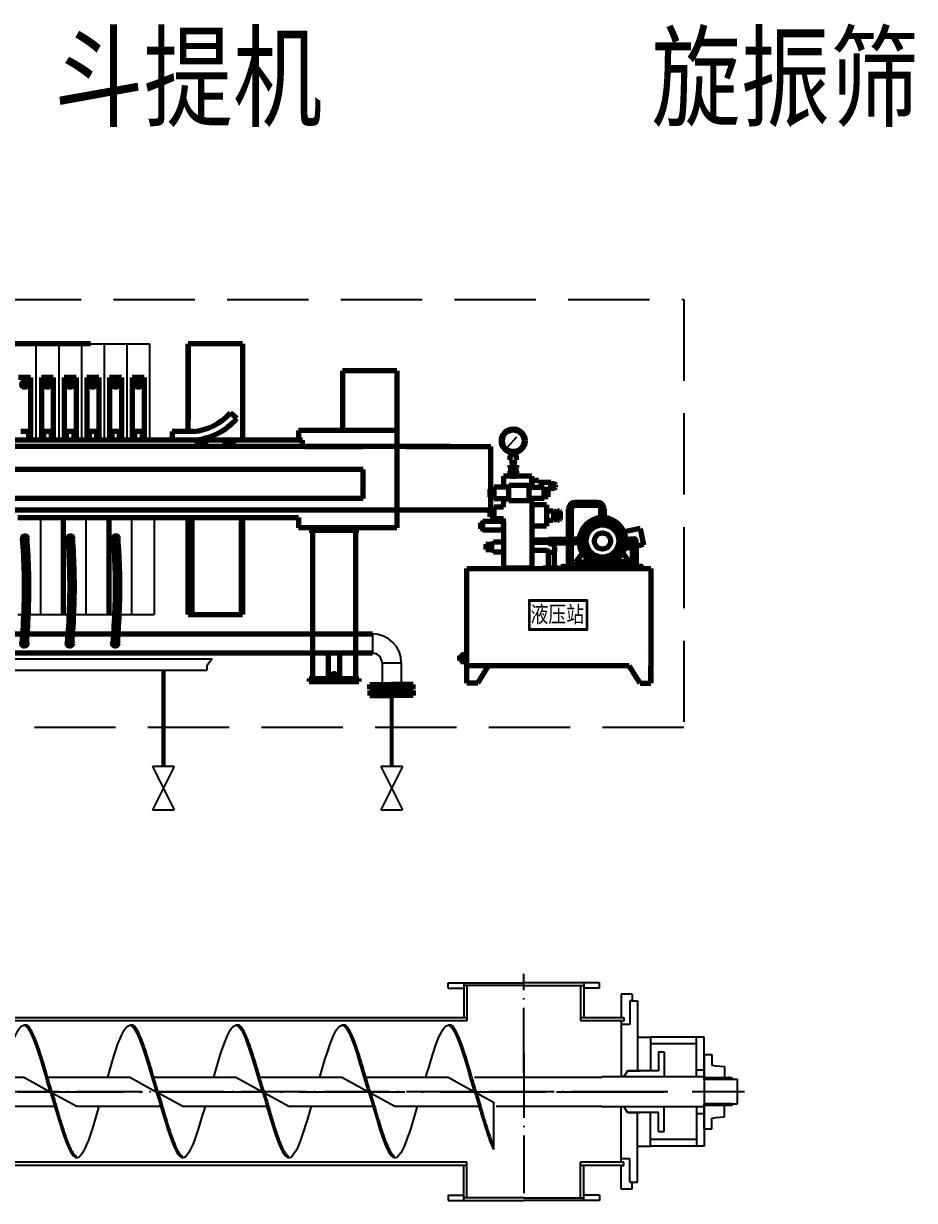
# Model space of a CAD drawing. Header units: millimetres. Extents: x 9671 to 25689, y -17516 to -2951.
# Drawn here: x 23945.3 to 24027.7, y -4390.2 to -4281.5 of the extents above; entities that cross this region are included whole.
import ezdxf

# ---------------------------------------------------------------- set-up
doc = ezdxf.new("R2010")
doc.units = ezdxf.units.MM
for name, pattern in [('AM_ISO08W050', [13, 9.75, -1.5, 0.25, -1.5]), ('AM_ISO08W050x2', [7.625, 6, -0.75, 0.125, -0.75]), ('DASH', [0.35, 0.25, -0.1])]:
    doc.linetypes.add(name, pattern=pattern)
for name, color, linetype, lineweight in [('AM_0', 7, 'Continuous', 50), ('AM_7', 4, 'AM_ISO08W050', 25), ('CAXA0', 7, 'Continuous', 70), ('CAXA3', 7, 'Continuous', 25), ('CAXA4', 3, 'Continuous', 25), ('循环水', 3, 'Continuous', 40), ('放空气管', 7, 'o_LINE', 30)]:
    doc.layers.add(name, color=color, linetype=linetype, lineweight=lineweight)
doc.layers.add('arrow', color=7, linetype='Continuous')
doc.layers.add('sb', color=2, linetype='Continuous')
doc.styles.add('QSDI', font='SimSun.ttf', dxfattribs={"width": 0.8})
doc.linetypes.add('o_LINE', pattern='A,0.5,-0.2,["o",Standard,S=0.1,R=0,X=-0.1,Y=-0.05],-0.2', length=0.9)

# ---------------------------------------------------------------- blocks, each defined once
blk = doc.blocks.new('CAXBLOCK81', base_point=(-107.5, 2.2))
at = {"layer": 'CAXA0', "color": 0, "linetype": 'Continuous', "lineweight": 25}
blk.add_line((-107.6, 2.1), (-107.3, 2.4), dxfattribs=at)
blk = doc.blocks.new('CAXBLOCK83', base_point=(-107.7, 2.2))
at = {"layer": 'CAXA0', "color": 0, "linetype": 'Continuous', "lineweight": 25}
blk.add_line((-107.6, 2.1), (-107.6, 2.1), dxfattribs=at)
blk = doc.blocks.new('CAXBLOCK87', base_point=(-101.1, 15.9))
at = {"layer": 'CAXA0', "color": 0, "linetype": 'Continuous', "lineweight": 25}
blk.add_line((-101.1, 15.7), (-100.9, 16), dxfattribs=at)
blk = doc.blocks.new('CAXBLOCK108', base_point=(-32.1, 15.9))
at = {"layer": 'CAXA0', "color": 0, "linetype": 'Continuous', "lineweight": 25}
blk.add_line((-32.2, 15.7), (-32, 16), dxfattribs=at)
blk = doc.blocks.new('CAXBLOCK126', base_point=(-5983.6, -3976.5))
at = {"layer": 'CAXA0', "linetype": 'Continuous', "lineweight": 25}
blk.add_hatch(color=256, dxfattribs=at).paths.add_polyline_path([(470, 1638), (473.9, 1641.2), (473, 1642)], flags=0)
blk.add_line((473.4, 1641.6), (518.8, 1690.3), dxfattribs=at)
blk = doc.blocks.new('fanmen')
at = {"layer": 'arrow'}
for p, q in [((1, 0), (-1, 0)), ((1, -4), (-1, 0)), ((-1, -4), (1, 0)), ((-1, -4), (1, -4))]:
    blk.add_line(p, q, dxfattribs=at)
blk = doc.blocks.new('压滤机')
for points in [[(23914.47, -4585.43), (23909.02, -4585.43), (23909.02, -4588.16), (23914.47, -4588.16)], [(23914.39, -4585.51), (23909.09, -4585.51), (23909.09, -4588.05), (23914.39, -4588.05)]]:
    blk.add_lwpolyline(points, close=True)
at = {"layer": 'CAXA0', "color": 2}
for p, q in [((23868.54, -4561.74), (23823.12, -4561.74)), ((23882.57, -4561.74), (23877.57, -4561.74)), ((23877.57, -4569.84), (23877.57, -4561.74)), ((23877.57, -4561.74), (23877.57, -4568.79)), ((23882.57, -4561.74), (23882.57, -4570.64)), ((23863, -4564.84), (23861.9, -4564.84)), ((23863, -4564.84), (23863, -4570.64)), ((23864, -4564.84), (23864, -4570.64)), ((23865.1, -4564.84), (23864, -4564.84)), ((23865.1, -4564.84), (23865.1, -4570.64)), ((23866.1, -4564.84), (23866.1, -4570.64)), ((23867.2, -4564.84), (23866.1, -4564.84)), ((23867.2, -4564.84), (23867.2, -4570.64)), ((23868.2, -4564.84), (23868.2, -4570.64)), ((23869.3, -4564.84), (23868.2, -4564.84)), ((23869.3, -4564.84), (23869.3, -4570.64)), ((23870.3, -4564.84), (23870.3, -4570.64)), ((23871.4, -4564.84), (23870.3, -4564.84)), ((23871.4, -4564.84), (23871.4, -4570.64)), ((23872.4, -4564.84), (23872.4, -4570.64)), ((23873.5, -4564.84), (23872.4, -4564.84)), ((23873.5, -4564.84), (23873.5, -4570.64)), ((23896.83, -4564.24), (23891.83, -4564.24)), ((23891.83, -4564.24), (23891.83, -4569.74)), ((23896.83, -4564.24), (23896.83, -4578.74)), ((23877.57, -4568.79), (23877.57, -4565.64)), ((23877.57, -4567.82), (23877.57, -4568.77)), ((23882.07, -4568.64), (23881.47, -4568.11)), ((23862.8, -4569.84), (23862.1, -4569.84)), ((23862.8, -4569.84), (23862.8, -4570.64)), ((23864.2, -4569.84), (23864.2, -4570.64)), ((23864.9, -4569.84), (23864.2, -4569.84)), ((23864.9, -4569.84), (23864.9, -4570.64)), ((23866.3, -4569.84), (23866.3, -4570.64)), ((23867, -4569.84), (23866.3, -4569.84)), ((23867, -4569.84), (23867, -4570.64)), ((23868.4, -4569.84), (23868.4, -4570.64)), ((23869.1, -4569.84), (23868.4, -4569.84)), ((23869.1, -4569.84), (23869.1, -4570.64)), ((23870.5, -4569.84), (23870.5, -4570.64)), ((23871.2, -4569.84), (23870.5, -4569.84)), ((23871.2, -4569.84), (23871.2, -4570.64)), ((23872.6, -4569.84), (23872.6, -4570.64)), ((23873.3, -4569.84), (23872.6, -4569.84)), ((23873.3, -4569.84), (23873.3, -4570.64)), ((23878.07, -4569.84), (23876.07, -4569.84)), ((23876.07, -4569.84), (23876.07, -4570.64)), ((23887.74, -4569.74), (23887.74, -4570.64)), ((23896.73, -4569.74), (23887.74, -4569.74)), ((23888.13, -4570.64), (23851.54, -4570.64)), ((23901.73, -4571.24), (23851.54, -4571.24)), ((23866.94, -4570.64), (23866.04, -4570.64)), ((23868.24, -4570.64), (23867.34, -4570.64)), ((23876.05, -4570.64), (23875.15, -4570.64)), ((23882.07, -4570.64), (23876.07, -4570.64)), ((23882.97, -4571.24), (23882.57, -4571.24)), ((23886.74, -4571.24), (23886.08, -4571.24)), ((23886.74, -4571.24), (23886.74, -4571.24)), ((23888.13, -4571.24), (23888.13, -4570.64)), ((23888.34, -4571.24), (23893.74, -4571.24)), ((23897.74, -4571.24), (23903.43, -4571.24)), ((23901.73, -4571.24), (23905.51, -4571.24)), ((23905.51, -4577.01), (23905.51, -4571.24)), ((23907.37, -4572.06), (23907.29, -4572.1)), ((23907.29, -4572.1), (23907.29, -4572.45)), ((23907.37, -4572.5), (23907.29, -4572.45)), ((23907.33, -4571.82), (23907.33, -4571.98)), ((23907.87, -4571.82), (23907.33, -4571.82)), ((23907.87, -4571.98), (23907.33, -4571.98)), ((23907.4, -4572.06), (23907.37, -4572.06)), ((23907.37, -4572.5), (23907.49, -4572.5)), ((23907.4, -4572.06), (23907.4, -4571.98)), ((23907.49, -4572.5), (23907.49, -4572.95)), ((23907.51, -4571.79), (23907.51, -4571.82)), ((23907.69, -4571.79), (23907.69, -4571.82)), ((23907.71, -4572.95), (23907.71, -4572.5)), ((23907.71, -4572.5), (23907.84, -4572.5)), ((23907.8, -4572.06), (23907.8, -4571.98)), ((23907.84, -4572.06), (23907.8, -4572.06)), ((23907.84, -4572.06), (23907.91, -4572.1)), ((23907.84, -4572.5), (23907.91, -4572.45)), ((23907.87, -4571.82), (23907.87, -4571.98)), ((23907.91, -4572.45), (23907.91, -4572.1)), ((23893.73, -4573.35), (23851.54, -4573.35)), ((23893.73, -4576.04), (23893.73, -4573.35)), ((23907.3, -4573.15), (23907.3, -4572.95)), ((23907.3, -4572.95), (23907.9, -4572.95)), ((23907.36, -4573.15), (23907.3, -4573.15)), ((23907.3, -4573.75), (23907.3, -4573.47)), ((23907.36, -4573.47), (23907.3, -4573.47)), ((23907.9, -4573.75), (23907.3, -4573.75)), ((23907.36, -4573.47), (23907.36, -4573.15)), ((23907.82, -4573.79), (23907.38, -4573.79)), ((23907.38, -4573.79), (23907.38, -4573.91)), ((23907.4, -4573.75), (23907.4, -4573.79)), ((23907.49, -4572.95), (23907.71, -4572.95)), ((23907.8, -4573.75), (23907.8, -4573.79)), ((23907.82, -4573.79), (23907.82, -4573.91)), ((23907.9, -4573.15), (23907.84, -4573.15)), ((23907.84, -4573.15), (23907.84, -4573.47)), ((23907.9, -4573.47), (23907.84, -4573.47)), ((23907.9, -4572.95), (23907.9, -4573.15)), ((23907.9, -4573.47), (23907.9, -4573.75)), ((23906.7, -4573.95), (23906.7, -4574.99)), ((23909.3, -4573.95), (23906.7, -4573.95)), ((23907.2, -4574.81), (23909.08, -4574.81)), ((23907.2, -4576.21), (23907.2, -4574.81)), ((23907.38, -4573.91), (23907.82, -4573.91)), ((23907.4, -4573.91), (23907.4, -4573.95)), ((23907.4, -4573.95), (23907.8, -4573.95)), ((23907.8, -4573.91), (23907.8, -4573.95)), ((23909.08, -4576.21), (23909.08, -4574.81)), ((23909.3, -4574.99), (23909.3, -4573.95)), ((23909.92, -4574.37), (23909.3, -4574.37)), ((23909.3, -4574.37), (23909.3, -4574.87)), ((23909.92, -4574.55), (23909.92, -4574.37)), ((23911.06, -4574.55), (23909.92, -4574.55)), ((23911.06, -4575.19), (23911.06, -4574.55)), ((23911.4, -4574.67), (23911.06, -4574.67)), ((23911.5, -4574.97), (23911.5, -4574.77)), ((23905.46, -4575.86), (23905.46, -4575.16)), ((23905.82, -4575.16), (23905.46, -4575.16)), ((23905.46, -4575.86), (23905.82, -4575.86)), ((23905.82, -4576.03), (23905.82, -4574.99)), ((23907.02, -4574.99), (23905.82, -4574.99)), ((23907.02, -4574.95), (23907.2, -4574.95)), ((23907.02, -4574.99), (23907.02, -4574.95)), ((23909.26, -4574.95), (23909.08, -4574.95)), ((23909.26, -4574.99), (23909.26, -4574.95)), ((23909.26, -4574.99), (23910.46, -4574.99)), ((23910.46, -4576.03), (23910.46, -4574.99)), ((23910.46, -4575.16), (23910.82, -4575.16)), ((23910.82, -4575.86), (23910.46, -4575.86)), ((23910.82, -4575.86), (23910.82, -4575.16)), ((23910.82, -4575.19), (23911.06, -4575.19)), ((23911.06, -4575.07), (23911.4, -4575.07)), ((23893.73, -4576.04), (23851.54, -4576.04)), ((23905.82, -4577.01), (23905.46, -4577.01)), ((23905.46, -4577.71), (23905.46, -4577.01)), ((23905.82, -4576.03), (23907.02, -4576.03)), ((23905.82, -4577.88), (23905.82, -4576.84)), ((23906.7, -4576.84), (23905.82, -4576.84)), ((23906.7, -4576.03), (23906.7, -4576.45)), ((23906.7, -4576.84), (23906.7, -4576.45)), ((23907.02, -4576.07), (23907.02, -4576.03)), ((23907.02, -4576.07), (23907.2, -4576.07)), ((23907.2, -4576.21), (23909.08, -4576.21)), ((23909.26, -4576.07), (23909.08, -4576.07)), ((23910.46, -4576.03), (23909.26, -4576.03)), ((23909.26, -4576.07), (23909.26, -4576.03)), ((23909.3, -4576.45), (23909.3, -4576.03)), ((23909.3, -4576.45), (23909.3, -4577.88)), ((23910.66, -4576.62), (23909.3, -4576.62)), ((23910.66, -4576.62), (23910.66, -4577.71)), ((23912.7, -4582.43), (23912.7, -4576.99)), ((23912.98, -4582.43), (23912.98, -4576.99)), ((23915.38, -4576.39), (23913.3, -4576.39)), ((23915.38, -4576.67), (23913.3, -4576.67)), ((23915.7, -4577.53), (23915.7, -4576.99)), ((23915.98, -4576.99), (23915.98, -4577.53)), ((23851.54, -4577.06), (23905.46, -4577.06)), ((23861.82, -4577.78), (23874.89, -4577.78)), ((23866.02, -4577.78), (23866.02, -4586.74)), ((23870.22, -4577.78), (23870.22, -4586.74)), ((23874.92, -4577.78), (23887.74, -4577.78)), ((23877.57, -4586.74), (23877.57, -4577.78)), ((23877.89, -4577.78), (23877.89, -4586.74)), ((23882.45, -4577.78), (23882.45, -4586.74)), ((23882.57, -4577.78), (23882.57, -4586.74)), ((23887.74, -4577.78), (23887.74, -4578.74)), ((23887.74, -4577.78), (23887.74, -4577.78)), ((23904.8, -4578.94), (23904.8, -4578.14)), ((23906.7, -4578.14), (23904.8, -4578.14)), ((23905.46, -4577.24), (23905.46, -4577.24)), ((23905.46, -4577.71), (23905.82, -4577.71)), ((23905.82, -4577.88), (23906.7, -4577.88)), ((23906.7, -4579.05), (23906.7, -4577.88)), ((23906.7, -4578.14), (23906.7, -4578.94)), ((23909.3, -4577.88), (23909.3, -4579.05)), ((23910.66, -4577.1), (23910.84, -4577.1)), ((23910.66, -4577.71), (23910.66, -4578.58)), ((23910.84, -4577.1), (23910.9, -4577.16)), ((23910.84, -4578.1), (23910.9, -4578.04)), ((23910.9, -4577.16), (23911.26, -4577.16)), ((23910.9, -4578.04), (23911.26, -4578.04)), ((23911.26, -4577.16), (23911.32, -4577.22)), ((23911.32, -4577.98), (23911.26, -4578.04)), ((23911.32, -4577.22), (23911.62, -4577.22)), ((23911.32, -4577.22), (23911.32, -4577.98)), ((23911.32, -4577.98), (23911.62, -4577.98)), ((23911.68, -4577.16), (23911.62, -4577.22)), ((23911.62, -4577.22), (23911.62, -4577.98)), ((23911.62, -4577.22), (23911.62, -4577.98)), ((23911.62, -4577.98), (23911.68, -4578.04)), ((23911.68, -4577.16), (23911.88, -4577.16)), ((23911.88, -4578.04), (23911.68, -4578.04)), ((23911.88, -4577.16), (23911.94, -4577.22)), ((23911.94, -4577.98), (23911.88, -4578.04)), ((23911.94, -4577.22), (23911.94, -4577.98)), ((23911.94, -4577.22), (23911.94, -4577.98)), ((23915.56, -4577.81), (23915.68, -4577.65)), ((23915.57, -4577.94), (23916.11, -4577.94)), ((23915.57, -4577.94), (23915.57, -4578.28)), ((23915.7, -4577.53), (23915.7, -4577.94)), ((23915.7, -4577.53), (23915.98, -4577.53)), ((23915.98, -4577.53), (23915.98, -4577.94)), ((23916.12, -4577.81), (23916, -4577.64)), ((23916.11, -4578.28), (23916.11, -4577.94)), ((23896.83, -4578.74), (23887.74, -4578.74)), ((23888.74, -4578.74), (23888.74, -4578.94)), ((23888.74, -4578.94), (23893.34, -4578.94)), ((23889.04, -4578.94), (23889.04, -4592.64)), ((23893.04, -4592.64), (23893.04, -4578.94)), ((23893.34, -4578.74), (23893.34, -4578.94)), ((23904.6, -4578.26), (23904.8, -4578.26)), ((23904.6, -4578.82), (23904.6, -4578.26)), ((23904.6, -4578.82), (23904.8, -4578.82)), ((23906.7, -4578.94), (23904.8, -4578.94)), ((23906.7, -4579.05), (23906.7, -4581.25)), ((23910.66, -4578.58), (23909.3, -4578.58)), ((23909.3, -4579.05), (23909.3, -4580.15)), ((23915.57, -4578.28), (23916.11, -4578.28)), ((23915.6, -4578.33), (23916.08, -4578.33)), ((23915.6, -4578.47), (23915.6, -4578.33)), ((23915.62, -4578.33), (23915.62, -4578.28)), ((23916.06, -4578.33), (23916.06, -4578.28)), ((23916.08, -4578.47), (23916.08, -4578.33)), ((23919.31, -4578.79), (23917.84, -4579.12)), ((23919.31, -4578.79), (23919.64, -4580.3)), ((23905.06, -4580.24), (23905.58, -4580.24)), ((23905.06, -4580.24), (23905.06, -4580.74)), ((23905.58, -4580.19), (23905.78, -4580.19)), ((23905.58, -4580.19), (23905.58, -4580.79)), ((23905.78, -4580.03), (23905.78, -4580.19)), ((23905.78, -4580.03), (23906.7, -4580.03)), ((23909.3, -4579.85), (23910.84, -4579.85)), ((23909.3, -4580.05), (23910.84, -4580.05)), ((23909.3, -4580.15), (23909.3, -4581.25)), ((23909.3, -4580.15), (23909.3, -4580.91)), ((23910.84, -4579.77), (23912.7, -4579.77)), ((23910.84, -4579.77), (23910.84, -4580.18)), ((23910.84, -4580.13), (23912.7, -4580.13)), ((23910.84, -4580.18), (23911.1, -4580.18)), ((23912.98, -4579.77), (23913.3, -4579.77)), ((23912.98, -4580.13), (23913.3, -4580.13)), ((23913.72, -4579.77), (23913.3, -4579.77)), ((23913.72, -4580.13), (23913.3, -4580.13)), ((23914.06, -4579.63), (23913.72, -4579.63)), ((23913.72, -4579.63), (23913.72, -4580.27)), ((23913.72, -4580.27), (23914.06, -4580.27)), ((23914.06, -4579.63), (23914.14, -4579.63)), ((23914.06, -4580.27), (23914.14, -4580.27)), ((23914.14, -4579.63), (23914.14, -4580.27)), ((23914.2, -4579.69), (23914.14, -4579.69)), ((23914.2, -4580.21), (23914.14, -4580.21)), ((23914.37, -4579.65), (23914.2, -4579.65)), ((23914.2, -4579.65), (23914.2, -4580.25)), ((23914.37, -4580.25), (23914.2, -4580.25)), ((23917.31, -4579.65), (23917.48, -4579.65)), ((23917.31, -4580.25), (23917.48, -4580.25)), ((23917.48, -4579.65), (23917.48, -4580.25)), ((23917.48, -4579.69), (23917.54, -4579.69)), ((23917.48, -4580.21), (23917.54, -4580.21)), ((23917.62, -4579.63), (23917.54, -4579.63)), ((23917.54, -4579.63), (23917.54, -4580.27)), ((23917.62, -4580.27), (23917.54, -4580.27)), ((23917.62, -4579.63), (23917.96, -4579.63)), ((23917.96, -4580.27), (23917.62, -4580.27)), ((23917.96, -4579.63), (23917.96, -4580.27)), ((23917.96, -4579.77), (23918.38, -4579.77)), ((23917.96, -4580.13), (23918.38, -4580.13)), ((23918.38, -4579.75), (23918.76, -4579.75)), ((23918.38, -4579.75), (23918.38, -4580.15)), ((23918.38, -4579.77), (23918.38, -4580.13)), ((23918.5, -4580.15), (23918.38, -4580.15)), ((23918.56, -4580.33), (23918.56, -4580.21)), ((23919.64, -4580.29), (23918.94, -4580.45)), ((23918.96, -4580.33), (23918.96, -4579.95)), ((23905.06, -4580.74), (23905.58, -4580.74)), ((23905.58, -4580.79), (23905.78, -4580.79)), ((23905.78, -4580.79), (23905.78, -4580.95)), ((23905.78, -4580.95), (23906.7, -4580.95)), ((23906.7, -4581.25), (23906.7, -4582.49)), ((23909.3, -4580.8), (23910.73, -4580.8)), ((23909.3, -4581.25), (23909.3, -4582.49)), ((23910.79, -4580.86), (23910.79, -4580.99)), ((23910.79, -4580.99), (23911.41, -4580.99)), ((23910.82, -4580.99), (23910.82, -4582.43)), ((23911.38, -4580.99), (23911.38, -4582.43)), ((23911.41, -4580.49), (23911.41, -4580.99)), ((23913.39, -4581.89), (23913.99, -4581.06)), ((23918.29, -4581.89), (23917.69, -4581.06)), ((23918.58, -4580.53), (23917.87, -4580.69)), ((23918.96, -4580.33), (23918.56, -4580.33)), ((23918.58, -4580.33), (23918.58, -4582.43)), ((23918.94, -4580.33), (23918.94, -4582.43)), ((23918.94, -4580.33), (23918.94, -4582.43)), ((23906.7, -4582.43), (23909.3, -4582.43)), ((23910.35, -4582.43), (23911.85, -4582.43)), ((23910.35, -4582.49), (23910.35, -4582.43)), ((23910.35, -4582.43), (23910.41, -4582.43)), ((23911.71, -4582.43), (23911.72, -4582.43)), ((23911.85, -4582.43), (23911.85, -4582.49)), ((23912.09, -4582.43), (23912.15, -4582.43)), ((23912.09, -4582.49), (23912.09, -4582.43)), ((23912.14, -4582.29), (23912.14, -4582.4)), ((23912.14, -4582.4), (23912.34, -4582.4)), ((23912.15, -4582.28), (23912.33, -4582.28)), ((23912.25, -4582.43), (23912.26, -4582.43)), ((23912.34, -4582.29), (23912.34, -4582.4)), ((23912.34, -4582.43), (23913.59, -4582.43)), ((23912.74, -4582.29), (23912.74, -4582.4)), ((23912.74, -4582.4), (23912.94, -4582.4)), ((23912.75, -4582.28), (23912.93, -4582.28)), ((23912.85, -4582.43), (23912.86, -4582.43)), ((23912.94, -4582.29), (23912.94, -4582.4)), ((23913.34, -4582.29), (23913.34, -4582.4)), ((23913.34, -4582.4), (23913.54, -4582.4)), ((23913.35, -4582.28), (23913.53, -4582.28)), ((23913.39, -4581.89), (23914.43, -4581.89)), ((23913.39, -4582.19), (23913.39, -4581.89)), ((23913.39, -4582.19), (23914.43, -4582.19)), ((23913.39, -4582.19), (23913.39, -4582.28)), ((23913.45, -4582.43), (23913.46, -4582.43)), ((23913.54, -4582.29), (23913.54, -4582.4)), ((23913.59, -4582.43), (23913.59, -4582.49)), ((23914.43, -4581.89), (23914.58, -4581.7)), ((23914.43, -4582.19), (23914.43, -4581.89)), ((23914.43, -4582.19), (23914.43, -4582.29)), ((23914.43, -4582.29), (23917.25, -4582.29)), ((23917.25, -4581.89), (23917.1, -4581.7)), ((23918.29, -4581.89), (23917.25, -4581.89)), ((23917.25, -4582.19), (23917.25, -4581.89)), ((23917.25, -4582.19), (23918.29, -4582.19)), ((23917.25, -4582.19), (23917.25, -4582.29)), ((23918.01, -4582.49), (23918.01, -4582.43)), ((23918.01, -4582.43), (23918.07, -4582.43)), ((23918.06, -4582.29), (23918.06, -4582.4)), ((23918.06, -4582.4), (23918.26, -4582.4)), ((23918.07, -4582.28), (23918.25, -4582.28)), ((23918.17, -4582.43), (23918.18, -4582.43)), ((23918.26, -4582.29), (23918.26, -4582.4)), ((23918.26, -4582.39), (23918.29, -4582.39)), ((23918.26, -4582.43), (23919.51, -4582.43)), ((23918.29, -4582.19), (23918.29, -4581.89)), ((23918.29, -4582.43), (23918.29, -4582.19)), ((23918.66, -4582.29), (23918.66, -4582.4)), ((23918.66, -4582.4), (23918.86, -4582.4)), ((23918.67, -4582.28), (23918.85, -4582.28)), ((23918.77, -4582.43), (23918.78, -4582.43)), ((23918.86, -4582.29), (23918.86, -4582.4)), ((23919.26, -4582.29), (23919.26, -4582.4)), ((23919.26, -4582.4), (23919.46, -4582.4)), ((23919.27, -4582.28), (23919.45, -4582.28)), ((23919.37, -4582.43), (23919.38, -4582.43)), ((23919.46, -4582.29), (23919.46, -4582.4)), ((23919.51, -4582.43), (23919.51, -4582.49)), ((23903.32, -4593.09), (23903.32, -4582.49)), ((23903.32, -4582.49), (23919.51, -4582.49)), ((23911.85, -4582.49), (23912.09, -4582.49)), ((23914.43, -4582.49), (23917.25, -4582.49)), ((23919.51, -4582.49), (23920.32, -4582.49)), ((23920.32, -4582.49), (23920.32, -4593.09)), ((23877.57, -4586.74), (23882.57, -4586.74)), ((23877.57, -4586.74), (23882.57, -4586.74)), ((23826.02, -4588.53), (23864.43, -4588.53)), ((23864.43, -4588.53), (23876.19, -4588.53)), ((23876.19, -4588.53), (23891.44, -4588.53)), ((23891.44, -4588.53), (23894.58, -4588.53)), ((23864.43, -4590.31), (23820.43, -4590.31)), ((23894.58, -4590.31), (23864.43, -4590.31)), ((23890.54, -4592.61), (23890.54, -4590.31)), ((23891.54, -4590.31), (23891.54, -4592.61)), ((23902.65, -4590.55), (23902.79, -4590.55)), ((23902.65, -4590.99), (23902.65, -4590.55)), ((23902.65, -4590.77), (23902.79, -4590.77)), ((23902.65, -4590.99), (23902.79, -4590.99)), ((23902.79, -4590.47), (23902.79, -4591.07)), ((23902.79, -4590.47), (23902.92, -4590.47)), ((23902.79, -4591.07), (23902.92, -4591.07)), ((23902.87, -4591.07), (23902.87, -4590.47)), ((23902.92, -4591.09), (23902.92, -4590.45)), ((23903.32, -4590.45), (23902.92, -4590.45)), ((23902.92, -4591.09), (23903.32, -4591.09)), ((23918.32, -4591.49), (23903.32, -4591.49)), ((23904.32, -4593.09), (23905.32, -4591.49)), ((23919.32, -4593.09), (23918.32, -4591.49)), ((23920.32, -4593.09), (23920.32, -4591.49)), ((23888.74, -4592.64), (23893.34, -4592.64)), ((23888.74, -4592.64), (23888.74, -4592.94)), ((23888.74, -4592.94), (23893.34, -4592.94)), ((23893.34, -4592.64), (23893.34, -4592.94)), ((23894.36, -4593.65), (23894.36, -4593.19)), ((23894.36, -4593.19), (23896.36, -4593.19)), ((23898.36, -4593.19), (23896.36, -4593.19)), ((23898.36, -4593.65), (23898.36, -4593.19)), ((23904.32, -4593.09), (23903.32, -4593.09)), ((23919.32, -4593.09), (23920.32, -4593.09)), ((23894.36, -4593.65), (23896.36, -4593.65)), ((23894.36, -4593.77), (23894.36, -4594.23)), ((23894.36, -4593.77), (23896.36, -4593.77)), ((23894.36, -4594.23), (23896.36, -4594.23)), ((23895.01, -4593.65), (23895.01, -4593.71)), ((23895.01, -4593.71), (23896.36, -4593.71)), ((23895.01, -4593.71), (23896.36, -4593.71)), ((23895.01, -4593.77), (23895.01, -4593.71)), ((23897.25, -4593.71), (23895.47, -4593.71)), ((23897.25, -4593.71), (23895.47, -4593.71)), ((23898.36, -4593.65), (23896.36, -4593.65)), ((23897.71, -4593.71), (23896.36, -4593.71)), ((23897.71, -4593.71), (23896.36, -4593.71)), ((23898.36, -4593.77), (23896.36, -4593.77)), ((23898.36, -4594.23), (23896.36, -4594.23)), ((23897.71, -4593.65), (23897.71, -4593.71)), ((23897.71, -4593.77), (23897.71, -4593.71)), ((23898.36, -4593.77), (23898.36, -4594.23))]:
    blk.add_line(p, q, dxfattribs=at)
at = {"layer": 'CAXA0', "color": 2, "linetype": 'ByBlock', "lineweight": -2}
for p, q in [((23888.74, -4592.64), (23893.34, -4592.64)), ((23888.74, -4592.94), (23893.34, -4592.94)), ((23893.34, -4592.64), (23893.34, -4592.94))]:
    blk.add_line(p, q, dxfattribs=at)
at = {"layer": 'CAXA0', "color": 2}
for centre, radius in [((23862.45, -4565.49), 0.27), ((23862.45, -4565.49), 0.18), ((23864.55, -4565.49), 0.27), ((23864.55, -4565.49), 0.18), ((23866.65, -4565.49), 0.27), ((23866.65, -4565.49), 0.18), ((23868.75, -4565.49), 0.27), ((23868.75, -4565.49), 0.18), ((23870.85, -4565.49), 0.27), ((23870.85, -4565.49), 0.18), ((23872.95, -4565.49), 0.27), ((23872.95, -4565.49), 0.18), ((23907.6, -4570.7), 1.1), ((23907.6, -4570.7), 1), ((23915.84, -4579.95), 1.5), ((23915.84, -4579.95), 0.75), ((23862.48, -4579.66), 0.2), ((23866.68, -4579.66), 0.2), ((23870.88, -4579.66), 0.2), ((23862.42, -4589.42), 0.17), ((23866.62, -4589.42), 0.17), ((23870.82, -4589.42), 0.17), ((23891.04, -4592.31), 0.135)]:
    blk.add_circle(centre, radius, dxfattribs=at)
for centre, radius, start, end in [((23877.58, -4564.66), 5.2, 274.721, 318.45), ((23877.58, -4564.66), 6, 274.721, 318.45), ((23878.77, -4569.84), 1, 233.1301, 306.8699), ((23881.37, -4569.84), 1, 233.1301, 306.8699), ((23911.4, -4574.77), 0.1, 0, 90), ((23911.4, -4574.97), 0.1, 270, 0), ((23913.3, -4576.99), 0.6, 90, 180), ((23913.3, -4576.99), 0.32, 90, 180), ((23915.38, -4576.99), 0.6, 0, 90), ((23915.38, -4576.99), 0.32, 0, 90), ((23915.84, -4579.95), 2.16, 93.7162, 175.2198), ((23915.84, -4579.95), 1.9, 98.1697, 170.304), ((23915.84, -4579.95), 2.16, 4.7802, 86.2838), ((23915.84, -4579.95), 1.9, 9.696, 81.8303), ((23911.1, -4580.49), 0.31, 0, 90), ((23915.84, -4579.95), 2.16, 184.7802, 355.2198), ((23915.84, -4579.95), 1.9, 189.696, 350.304), ((23918.5, -4580.21), 0.06, 0, 90), ((23918.76, -4579.95), 0.2, 0, 90), ((23910.73, -4580.86), 0.06, 0, 90), ((23912.15, -4582.29), 0.012, 90, 180), ((23912.33, -4582.29), 0.012, 0, 90), ((23912.75, -4582.29), 0.012, 90, 180), ((23912.93, -4582.29), 0.012, 0, 90), ((23913.35, -4582.29), 0.012, 90, 180), ((23913.53, -4582.29), 0.012, 0, 90), ((23918.07, -4582.29), 0.012, 90, 180), ((23918.25, -4582.29), 0.012, 0, 90), ((23918.67, -4582.29), 0.012, 90, 180), ((23918.85, -4582.29), 0.012, 0, 90), ((23919.27, -4582.29), 0.012, 90, 180), ((23919.45, -4582.29), 0.012, 0, 90)]:
    blk.add_arc(centre, radius, start, end, dxfattribs=at)
at = {"layer": 'CAXA0'}
for centre in [(23862.42, -4589.42), (23866.62, -4589.42), (23870.82, -4589.42)]:
    blk.add_ellipse(centre, major_axis=(-0.17, 0.17), ratio=1, start_param=3.926991, end_param=10.210176, dxfattribs=at)
at = {"layer": 'CAXA0', "color": 2}
for points, knots in [([(23862.22, -4589.42), (23862.31, -4588.35), (23862.51, -4585.11), (23862.44, -4581.85), (23862.27, -4579.68)], [0, 0, 0, 0, 160.671436, 487.631395, 487.631395, 487.631395, 487.631395]), ([(23862.62, -4589.42), (23862.71, -4588.35), (23862.91, -4585.11), (23862.84, -4581.85), (23862.67, -4579.68)], [0, 0, 0, 0, 160.702904, 487.634238, 487.634238, 487.634238, 487.634238]), ([(23866.42, -4589.42), (23866.51, -4588.35), (23866.71, -4585.11), (23866.64, -4581.85), (23866.47, -4579.68)], [0, 0, 0, 0, 160.671436, 487.631395, 487.631395, 487.631395, 487.631395]), ([(23866.82, -4589.42), (23866.91, -4588.35), (23867.11, -4585.11), (23867.04, -4581.85), (23866.87, -4579.68)], [0, 0, 0, 0, 160.702904, 487.634238, 487.634238, 487.634238, 487.634238]), ([(23870.62, -4589.42), (23870.71, -4588.35), (23870.91, -4585.11), (23870.84, -4581.85), (23870.67, -4579.68)], [0, 0, 0, 0, 160.671436, 487.631395, 487.631395, 487.631395, 487.631395]), ([(23871.02, -4589.42), (23871.11, -4588.35), (23871.31, -4585.11), (23871.24, -4581.85), (23871.07, -4579.68)], [0, 0, 0, 0, 160.702904, 487.634238, 487.634238, 487.634238, 487.634238])]:
    blk.add_open_spline(points, degree=3, knots=knots, dxfattribs=at)
at = {"layer": 'CAXA0', "color": 2, "linetype": 'Continuous', "lineweight": 70}
blk.add_point((23907.81, -4572.06), dxfattribs=at)
at = {"layer": 'CAXA3', "color": 2, "linetype": 'Continuous', "lineweight": 25}
for p, q in [((23861.82, -4586.74), (23863.92, -4586.74)), ((23866.02, -4586.74), (23868.12, -4586.74)), ((23870.22, -4586.74), (23872.32, -4586.74))]:
    blk.add_line(p, q, dxfattribs=at)
at = {"layer": 'CAXA4', "color": 2}
for p, q in [((23863.5, -4561.74), (23863.5, -4570.64)), ((23863.5, -4561.74), (23863.5, -4570.64)), ((23865.6, -4561.74), (23865.6, -4570.64)), ((23865.6, -4561.74), (23865.6, -4570.64)), ((23867.7, -4561.74), (23867.7, -4570.64)), ((23867.7, -4561.74), (23867.7, -4570.64)), ((23869.8, -4561.74), (23869.8, -4570.64)), ((23869.8, -4561.74), (23869.8, -4570.64)), ((23871.9, -4561.74), (23871.9, -4570.64)), ((23871.9, -4561.74), (23871.9, -4570.64)), ((23871.9, -4561.74), (23871.9, -4570.64)), ((23874, -4561.74), (23874, -4570.64)), ((23863.92, -4577.78), (23863.92, -4586.74)), ((23866.02, -4577.78), (23866.02, -4586.74)), ((23866.02, -4577.78), (23866.02, -4586.74)), ((23868.12, -4577.78), (23868.12, -4586.74)), ((23870.22, -4577.78), (23870.22, -4586.74)), ((23870.22, -4577.78), (23870.22, -4586.74)), ((23872.32, -4577.78), (23872.32, -4586.74)), ((23874.42, -4577.78), (23874.42, -4586.74))]:
    blk.add_line(p, q, dxfattribs=at)
at = {"layer": 'sb'}
for p, q in [((23861.4, -4561.74), (23863.5, -4561.74)), ((23863.5, -4561.74), (23865.6, -4561.74)), ((23865.6, -4561.74), (23867.7, -4561.74)), ((23867.7, -4561.74), (23869.8, -4561.74)), ((23869.8, -4561.74), (23871.9, -4561.74)), ((23871.9, -4561.74), (23874, -4561.74)), ((23861.4, -4570.64), (23863.5, -4570.64)), ((23863.5, -4570.64), (23865.6, -4570.64)), ((23865.6, -4570.64), (23867.7, -4570.64)), ((23867.7, -4570.64), (23869.8, -4570.64)), ((23869.8, -4570.64), (23871.9, -4570.64)), ((23871.9, -4570.64), (23874, -4570.64)), ((23861.82, -4577.78), (23866.02, -4577.78)), ((23866.02, -4577.78), (23870.22, -4577.78)), ((23870.22, -4577.78), (23874.42, -4577.78)), ((23863.92, -4586.74), (23866.02, -4586.74)), ((23868.12, -4586.74), (23870.22, -4586.74)), ((23872.32, -4586.74), (23874.42, -4586.74)), ((23894.58, -4588.53), (23894.58, -4590.31)), ((23828.41, -4590.83), (23879.77, -4590.83)), ((23879.77, -4590.83), (23879.28, -4591.48)), ((23828.9, -4591.87), (23879.28, -4591.87)), ((23879.28, -4591.48), (23879.28, -4591.87)), ((23895.47, -4591.2), (23897.25, -4591.2)), ((23895.47, -4591.2), (23895.47, -4593.19)), ((23897.25, -4591.2), (23897.25, -4593.19))]:
    blk.add_line(p, q, dxfattribs=at)
at = {"layer": 'sb', "color": 2}
blk.add_line((23910.84, -4578.1), (23910.66, -4578.1), dxfattribs=at)
at = {"layer": 'sb', "linetype": 'DASH', "ltscale": 30}
blk.add_lwpolyline([(23818.17, -4557.66), (23923.35, -4557.66), (23923.35, -4597.17), (23818.17, -4597.17)], close=True, dxfattribs=at)
at = {"layer": 'sb'}
for radius in [2.67, 0.89]:
    blk.add_arc((23894.58, -4591.2), radius, 0, 90, dxfattribs=at)
at = {"layer": '循环水', "lineweight": -3, "ltscale": 0.2, "const_width": 0.4}
blk.add_lwpolyline([(23875.28, -4591.87), (23875.28, -4600.78)], dxfattribs=at)
at = {"layer": '放空气管', "color": 1, "linetype": 'ByBlock', "ltscale": 200, "const_width": 0.353}
blk.add_lwpolyline([(23896.36, -4600.78), (23896.36, -4594.23)], dxfattribs=at)
at = {"layer": 'arrow', "rotation": 180}
for p in [(23875.28, -4604.78), (23896.36, -4604.78)]:
    blk.add_blockref('fanmen', p, dxfattribs=at)
at = {"layer": 'CAXA0', "color": 2, "xscale": 0.01999999999679858, "yscale": 0.02000000000043656, "zscale": 0.02}
for name, p in [('CAXBLOCK126', (23777.89, -4683.68)), ('CAXBLOCK87', (23911.7, -4582.43)), ('CAXBLOCK81', (23913.44, -4582.43)), ('CAXBLOCK83', (23918.16, -4582.43)), ('CAXBLOCK108', (23919.96, -4589.89))]:
    blk.add_blockref(name, p, dxfattribs=at)
at = {"style": 'QSDI', "width": 0.8}
blk.add_text('液压站', height=1.514, dxfattribs=at).set_placement((23909.19, -4587.47))

msp = doc.modelspace()

# ---------------------------------------------------------------- linework, layer by layer
at = {"color": 2}
for p, q in [((23984.56, -4370.09), (23991.56, -4370.09)), ((23984.56, -4370.59), (23984.56, -4370.09)), ((23986.01, -4370.09), (23986.01, -4373.31)), ((23991.56, -4370.34), (23986.01, -4370.34)), ((23986.31, -4370.34), (23986.31, -4373.61)), ((23998.56, -4370.09), (23991.56, -4370.09)), ((23991.56, -4370.34), (23997.11, -4370.34)), ((23996.81, -4370.34), (23996.81, -4373.61)), ((23997.11, -4370.09), (23997.11, -4373.31)), ((23998.56, -4370.59), (23998.56, -4370.09)), ((23984.56, -4370.59), (23986.01, -4370.59)), ((23998.56, -4370.59), (23997.11, -4370.59)), ((24001.56, -4371.14), (24000.56, -4371.14)), ((24000.56, -4371.14), (24000.56, -4373.31)), ((24001.56, -4371.14), (24001.56, -4371.76)), ((24001.36, -4371.76), (24001.36, -4373.94)), ((24001.36, -4371.76), (24002.06, -4371.76)), ((24001.56, -4371.76), (24001.36, -4371.76)), ((24002.06, -4371.76), (24002.06, -4378.21)), ((23986.31, -4373.31), (23921.74, -4373.31)), ((23986.31, -4373.61), (23921.74, -4373.61)), ((24000.81, -4373.31), (23996.81, -4373.31)), ((24000.81, -4373.61), (23996.81, -4373.61)), ((24000.56, -4373.3), (24000.81, -4373.3)), ((24000.56, -4373.61), (24000.56, -4378.76)), ((24000.81, -4373.62), (24000.56, -4373.62)), ((24000.81, -4373.3), (24000.81, -4373.62)), ((23945.7, -4374.01), (23945.36, -4374.01)), ((23955.5, -4374.01), (23955.16, -4374.01)), ((23965.3, -4374.01), (23964.96, -4374.01)), ((23975.1, -4374.01), (23974.76, -4374.01)), ((23984.9, -4374.01), (23984.56, -4374.01)), ((24000.56, -4373.94), (24000.56, -4378.76)), ((24001.36, -4373.94), (24000.56, -4373.94)), ((24001.36, -4373.94), (24000.56, -4373.94)), ((24002.06, -4375.11), (24003.26, -4375.11)), ((24007.51, -4375.11), (24003.26, -4375.11)), ((24003.26, -4375.11), (24003.26, -4378.21)), ((24007.51, -4375.71), (24003.26, -4375.71)), ((24007.51, -4378.76), (24007.51, -4375.11)), ((24008.21, -4375.11), (24007.51, -4375.11)), ((24008.21, -4379.01), (24008.21, -4375.11)), ((24004.02, -4376.46), (24004.02, -4378.21)), ((24004.02, -4376.46), (24004.52, -4376.46)), ((24004.52, -4376.46), (24004.52, -4378.76)), ((24008.21, -4376.71), (24008.21, -4379.01)), ((24008.21, -4376.71), (24008.92, -4376.71)), ((24008.21, -4376.71), (24008.21, -4378.85)), ((24008.21, -4376.71), (24008.21, -4378.85)), ((24008.21, -4376.71), (24008.21, -4378.85)), ((24008.92, -4376.71), (24008.92, -4377.69)), ((24007.51, -4378.11), (24008.21, -4378.11)), ((24008.92, -4377.69), (24009.31, -4377.74)), ((24009.31, -4377.74), (24010.11, -4377.82)), ((24010.11, -4377.82), (24010.11, -4378.85)), ((23937.76, -4378.79), (23945.36, -4378.79)), ((23945.36, -4378.79), (23947.81, -4380.14)), ((23947.56, -4378.79), (23955.16, -4378.79)), ((23947.56, -4378.79), (23950.26, -4378.79)), ((23955.16, -4378.79), (23957.61, -4380.14)), ((23957.36, -4378.79), (23964.96, -4378.79)), ((23964.96, -4378.79), (23967.41, -4380.14)), ((23967.16, -4378.79), (23974.76, -4378.79)), ((23974.76, -4378.79), (23977.21, -4380.14)), ((23976.96, -4378.79), (23984.56, -4378.79)), ((23976.96, -4378.79), (23979.66, -4378.79)), ((23984.56, -4378.79), (23987.01, -4380.14)), ((23987.01, -4378.79), (23998.76, -4378.79)), ((24001.06, -4378.76), (23998.76, -4378.76)), ((24008.21, -4378.76), (23998.81, -4378.76)), ((24000.83, -4378.74), (24000.56, -4378.74)), ((24001.13, -4378.21), (24000.81, -4378.76)), ((24003.26, -4378.21), (24001.13, -4378.21)), ((24001.13, -4378.21), (24002.31, -4378.21)), ((24004.02, -4378.21), (24002.4, -4378.21)), ((24008.21, -4378.76), (24008.21, -4381.51)), ((24011.31, -4379.01), (24008.21, -4379.01)), ((24010.62, -4379.01), (24008.21, -4379.01)), ((24010.62, -4379.01), (24008.21, -4379.01)), ((24010.82, -4379.01), (24008.24, -4379.01)), ((24010.33, -4379.01), (24008.24, -4379.01)), ((24010.34, -4379.01), (24008.24, -4379.01)), ((24010.34, -4379.01), (24008.24, -4379.01)), ((24008.35, -4379.01), (24008.35, -4378.85)), ((24010.4, -4378.85), (24008.35, -4378.85)), ((24010.4, -4378.85), (24010.4, -4379.01)), ((24010.52, -4378.85), (24010.52, -4379.01)), ((24010.82, -4378.85), (24010.52, -4378.85)), ((24010.82, -4378.85), (24010.82, -4379.01)), ((24011.31, -4381.26), (24011.31, -4379.01)), ((23948, -4380.24), (23950.26, -4381.49)), ((23957.8, -4380.24), (23960.06, -4381.49)), ((23967.6, -4380.24), (23969.86, -4381.49)), ((23977.4, -4380.24), (23979.66, -4381.49)), ((23987.2, -4380.24), (23988.76, -4381.1)), ((23988.76, -4381.1), (23988.76, -4385.48)), ((24008.21, -4381.26), (24008.21, -4385.16)), ((24008.21, -4383.56), (24008.21, -4381.26)), ((24008.21, -4381.26), (24011.31, -4381.26)), ((24010.62, -4381.26), (24008.21, -4381.26)), ((24010.62, -4381.26), (24008.21, -4381.26)), ((24010.82, -4381.26), (24008.24, -4381.26)), ((24010.33, -4381.26), (24008.24, -4381.26)), ((24010.34, -4381.26), (24008.24, -4381.26)), ((24010.34, -4381.26), (24008.24, -4381.26)), ((24008.35, -4381.26), (24008.35, -4381.42)), ((24010.82, -4381.42), (24010.82, -4381.26)), ((23940.46, -4381.49), (23948.22, -4381.49)), ((23950.26, -4381.49), (23958.02, -4381.49)), ((23960.06, -4381.49), (23967.82, -4381.49)), ((23969.86, -4381.49), (23977.62, -4381.49)), ((23979.66, -4381.49), (23987.42, -4381.49)), ((23989.01, -4381.49), (23998.76, -4381.49)), ((23998.76, -4381.51), (24001.06, -4381.51)), ((23998.81, -4381.51), (24008.21, -4381.51)), ((24000.56, -4386.34), (24000.56, -4381.51)), ((24000.56, -4386.66), (24000.56, -4381.51)), ((24000.83, -4381.54), (24000.56, -4381.54)), ((24001.13, -4382.06), (24000.81, -4381.51)), ((24003.26, -4382.06), (24001.13, -4382.06)), ((24001.13, -4382.06), (24002.31, -4382.06)), ((24002.06, -4388.51), (24002.06, -4382.06)), ((24004.02, -4382.06), (24002.4, -4382.06)), ((24003.26, -4385.16), (24003.26, -4382.06)), ((24004.02, -4383.81), (24004.02, -4382.06)), ((24004.02, -4383.81), (24004.02, -4382.06)), ((24004.02, -4383.81), (24004.02, -4382.06)), ((24004.52, -4383.81), (24004.52, -4381.51)), ((24004.52, -4383.81), (24004.52, -4381.51)), ((24007.51, -4381.51), (24007.51, -4385.16)), ((24007.51, -4382.16), (24008.21, -4382.16)), ((24008.21, -4383.56), (24008.21, -4381.42)), ((24009.05, -4381.42), (24008.35, -4381.42)), ((24010.52, -4381.42), (24009.05, -4381.42)), ((24009.31, -4382.53), (24010.11, -4382.45)), ((24010.11, -4382.45), (24010.11, -4381.42)), ((24010.82, -4381.42), (24010.52, -4381.42)), ((24008.21, -4383.56), (24008.92, -4383.56)), ((24008.92, -4382.58), (24009.31, -4382.53)), ((24008.92, -4383.56), (24008.92, -4382.58)), ((24007.51, -4384.56), (24003.26, -4384.56)), ((24004.02, -4383.81), (24004.52, -4383.81)), ((24002.06, -4385.16), (24003.26, -4385.16)), ((24007.51, -4385.16), (24003.26, -4385.16)), ((24008.21, -4385.16), (24007.51, -4385.16)), ((23986.31, -4386.66), (23902.31, -4386.66)), ((23986.31, -4389.94), (23986.31, -4386.66)), ((24000.81, -4386.66), (23996.81, -4386.66)), ((23996.81, -4389.94), (23996.81, -4386.66)), ((24001.36, -4386.34), (24000.56, -4386.34)), ((24001.36, -4386.34), (24000.56, -4386.34)), ((24000.81, -4386.65), (24000.56, -4386.65)), ((24000.81, -4386.97), (24000.81, -4386.65)), ((24001.36, -4388.51), (24001.36, -4386.34)), ((23986.31, -4386.96), (23902.31, -4386.96)), ((23986.01, -4388.44), (23986.01, -4386.96)), ((23986.01, -4390.19), (23986.01, -4386.96)), ((24000.81, -4386.96), (23996.81, -4386.96)), ((23997.11, -4388.44), (23997.11, -4386.96)), ((23997.11, -4390.19), (23997.11, -4386.96)), ((24000.56, -4389.14), (24000.56, -4386.96)), ((24000.56, -4386.97), (24000.81, -4386.97)), ((24001.56, -4388.51), (24001.36, -4388.51)), ((24001.36, -4388.51), (24002.06, -4388.51)), ((24001.56, -4389.14), (24001.56, -4388.51)), ((23984.56, -4389.69), (23986.01, -4389.69)), ((23984.56, -4389.69), (23984.56, -4390.19)), ((23991.56, -4389.94), (23986.01, -4389.94)), ((23991.56, -4389.94), (23997.11, -4389.94)), ((23998.56, -4389.69), (23997.11, -4389.69)), ((23998.56, -4389.69), (23998.56, -4390.19)), ((24001.56, -4389.14), (24000.56, -4389.14)), ((23984.56, -4390.19), (23991.56, -4390.19)), ((23998.56, -4390.19), (23991.56, -4390.19))]:
    msp.add_line(p, q, dxfattribs=at)
msp.add_ellipse((24010.46, -4378.97), major_axis=(0.0987, 0.0987), ratio=1, start_param=0.3216, end_param=1.249196, dxfattribs=at)
for points in [[(23943.32, -4378.79), (23943.99, -4376.49), (23944.66, -4374.1), (23945.36, -4374.01)], [(23947.81, -4380.14), (23947, -4377.54), (23946.21, -4374.12), (23945.36, -4374.01)], [(23953.12, -4378.79), (23953.79, -4376.49), (23954.46, -4374.1), (23955.16, -4374.01)], [(23957.61, -4380.14), (23956.8, -4377.54), (23956.01, -4374.12), (23955.16, -4374.01)], [(23962.92, -4378.79), (23963.59, -4376.49), (23964.26, -4374.1), (23964.96, -4374.01)], [(23967.41, -4380.14), (23966.6, -4377.54), (23965.81, -4374.12), (23964.96, -4374.01)], [(23972.72, -4378.79), (23973.39, -4376.49), (23974.06, -4374.1), (23974.76, -4374.01)], [(23977.21, -4380.14), (23976.4, -4377.54), (23975.61, -4374.12), (23974.76, -4374.01)], [(23982.52, -4378.79), (23983.19, -4376.49), (23983.86, -4374.1), (23984.56, -4374.01)], [(23987.01, -4380.14), (23986.2, -4377.54), (23985.41, -4374.12), (23984.56, -4374.01)], [(23947.81, -4380.14), (23948.62, -4382.73), (23949.42, -4386.15), (23950.26, -4386.26)], [(23957.61, -4380.14), (23958.42, -4382.73), (23959.22, -4386.15), (23960.06, -4386.26)], [(23967.41, -4380.14), (23968.22, -4382.73), (23969.02, -4386.15), (23969.86, -4386.26)], [(23977.21, -4380.14), (23978.02, -4382.73), (23978.82, -4386.15), (23979.66, -4386.26)], [(23987.01, -4380.14), (23987.6, -4382), (23988.17, -4384.3), (23988.76, -4385.48)], [(23952.31, -4381.49), (23951.64, -4383.78), (23950.97, -4386.17), (23950.26, -4386.26)], [(23962.11, -4381.49), (23961.44, -4383.78), (23960.77, -4386.17), (23960.06, -4386.26)], [(23971.91, -4381.49), (23971.24, -4383.78), (23970.57, -4386.17), (23969.86, -4386.26)], [(23981.71, -4381.49), (23981.04, -4383.78), (23980.37, -4386.17), (23979.66, -4386.26)]]:
    msp.add_open_spline(points, degree=3, dxfattribs=at)
for points, knots in [([(23947.96, -4380.09), (23947.85, -4379.75), (23947.75, -4379.4), (23947.45, -4378.38), (23947.25, -4377.7), (23946.91, -4376.59), (23946.76, -4376.14), (23946.51, -4375.45), (23946.41, -4375.18), (23946.22, -4374.77), (23946.14, -4374.61), (23946, -4374.37), (23945.93, -4374.27), (23945.82, -4374.12), (23945.76, -4374.07), (23945.7, -4374.02), (23945.7, -4374.01), (23945.7, -4374.01)], [131.935464, 131.935464, 131.935464, 131.935464, 149.155331, 149.155331, 181.091384, 181.091384, 204.701835, 204.701835, 221.380114, 221.380114, 233.858031, 233.858031, 243.474509, 243.474509, 251.130267, 251.130267, 251.497398, 251.497398, 251.497398, 251.497398]), ([(23957.76, -4380.09), (23957.65, -4379.75), (23957.55, -4379.4), (23957.25, -4378.38), (23957.05, -4377.7), (23956.71, -4376.59), (23956.56, -4376.14), (23956.31, -4375.45), (23956.21, -4375.18), (23956.02, -4374.77), (23955.94, -4374.61), (23955.8, -4374.37), (23955.73, -4374.27), (23955.62, -4374.12), (23955.56, -4374.07), (23955.5, -4374.02), (23955.5, -4374.01), (23955.5, -4374.01)], [131.935464, 131.935464, 131.935464, 131.935464, 149.155331, 149.155331, 181.091384, 181.091384, 204.701835, 204.701835, 221.380114, 221.380114, 233.858031, 233.858031, 243.474509, 243.474509, 251.130267, 251.130267, 251.497398, 251.497398, 251.497398, 251.497398]), ([(23967.56, -4380.09), (23967.45, -4379.75), (23967.35, -4379.4), (23967.05, -4378.38), (23966.85, -4377.7), (23966.51, -4376.59), (23966.36, -4376.14), (23966.11, -4375.45), (23966.01, -4375.18), (23965.82, -4374.77), (23965.74, -4374.61), (23965.6, -4374.37), (23965.53, -4374.27), (23965.42, -4374.12), (23965.36, -4374.07), (23965.3, -4374.02), (23965.3, -4374.01), (23965.3, -4374.01)], [131.935464, 131.935464, 131.935464, 131.935464, 149.155331, 149.155331, 181.091384, 181.091384, 204.701835, 204.701835, 221.380114, 221.380114, 233.858031, 233.858031, 243.474509, 243.474509, 251.130267, 251.130267, 251.497398, 251.497398, 251.497398, 251.497398]), ([(23977.36, -4380.09), (23977.25, -4379.75), (23977.15, -4379.4), (23976.85, -4378.38), (23976.65, -4377.7), (23976.31, -4376.59), (23976.16, -4376.14), (23975.91, -4375.45), (23975.81, -4375.18), (23975.62, -4374.77), (23975.54, -4374.61), (23975.4, -4374.37), (23975.33, -4374.27), (23975.22, -4374.12), (23975.16, -4374.07), (23975.1, -4374.02), (23975.1, -4374.01), (23975.1, -4374.01)], [131.935464, 131.935464, 131.935464, 131.935464, 149.155331, 149.155331, 181.091384, 181.091384, 204.701835, 204.701835, 221.380114, 221.380114, 233.858031, 233.858031, 243.474509, 243.474509, 251.130267, 251.130267, 251.497398, 251.497398, 251.497398, 251.497398]), ([(23987.16, -4380.09), (23987.05, -4379.75), (23986.95, -4379.4), (23986.65, -4378.38), (23986.45, -4377.7), (23986.11, -4376.59), (23985.96, -4376.14), (23985.71, -4375.45), (23985.61, -4375.18), (23985.42, -4374.77), (23985.34, -4374.61), (23985.2, -4374.37), (23985.13, -4374.27), (23985.02, -4374.12), (23984.96, -4374.07), (23984.9, -4374.02), (23984.9, -4374.01), (23984.9, -4374.01)], [131.935464, 131.935464, 131.935464, 131.935464, 149.155331, 149.155331, 181.091384, 181.091384, 204.701835, 204.701835, 221.380114, 221.380114, 233.858031, 233.858031, 243.474509, 243.474509, 251.130267, 251.130267, 251.497398, 251.497398, 251.497398, 251.497398]), ([(23947.96, -4380.09), (23948.06, -4380.43), (23948.17, -4380.78), (23948.47, -4381.81), (23948.66, -4382.48), (23949, -4383.59), (23949.15, -4384.04), (23949.39, -4384.72), (23949.5, -4384.98), (23949.67, -4385.37), (23949.75, -4385.52), (23949.88, -4385.74), (23949.94, -4385.83), (23950.03, -4385.95), (23950.08, -4385.99), (23950.15, -4386.05), (23950.18, -4386.07), (23950.23, -4386.1), (23950.24, -4386.1), (23950.26, -4386.11)], [131.935464, 131.935464, 131.935464, 131.935464, 149.155331, 149.155331, 181.091384, 181.091384, 204.701835, 204.701835, 221.380114, 221.380114, 233.858031, 233.858031, 243.474509, 243.474509, 251.130267, 251.130267, 257.178372, 257.178372, 262.046878, 262.046878, 262.046878, 262.046878]), ([(23957.76, -4380.09), (23957.86, -4380.43), (23957.97, -4380.78), (23958.27, -4381.81), (23958.46, -4382.48), (23958.8, -4383.59), (23958.95, -4384.04), (23959.19, -4384.72), (23959.3, -4384.98), (23959.47, -4385.37), (23959.55, -4385.52), (23959.68, -4385.74), (23959.74, -4385.83), (23959.83, -4385.95), (23959.88, -4385.99), (23959.95, -4386.05), (23959.98, -4386.07), (23960.03, -4386.1), (23960.04, -4386.1), (23960.06, -4386.11)], [131.935464, 131.935464, 131.935464, 131.935464, 149.155331, 149.155331, 181.091384, 181.091384, 204.701835, 204.701835, 221.380114, 221.380114, 233.858031, 233.858031, 243.474509, 243.474509, 251.130267, 251.130267, 257.178372, 257.178372, 262.046878, 262.046878, 262.046878, 262.046878]), ([(23967.56, -4380.09), (23967.66, -4380.43), (23967.77, -4380.78), (23968.07, -4381.81), (23968.26, -4382.48), (23968.6, -4383.59), (23968.75, -4384.04), (23968.99, -4384.72), (23969.1, -4384.98), (23969.27, -4385.37), (23969.35, -4385.52), (23969.48, -4385.74), (23969.54, -4385.83), (23969.63, -4385.95), (23969.68, -4385.99), (23969.75, -4386.05), (23969.78, -4386.07), (23969.83, -4386.1), (23969.84, -4386.1), (23969.86, -4386.11)], [131.935464, 131.935464, 131.935464, 131.935464, 149.155331, 149.155331, 181.091384, 181.091384, 204.701835, 204.701835, 221.380114, 221.380114, 233.858031, 233.858031, 243.474509, 243.474509, 251.130267, 251.130267, 257.178372, 257.178372, 262.046878, 262.046878, 262.046878, 262.046878]), ([(23977.36, -4380.09), (23977.46, -4380.43), (23977.57, -4380.78), (23977.87, -4381.81), (23978.06, -4382.48), (23978.4, -4383.59), (23978.55, -4384.04), (23978.79, -4384.72), (23978.9, -4384.98), (23979.07, -4385.37), (23979.15, -4385.52), (23979.28, -4385.74), (23979.34, -4385.83), (23979.43, -4385.95), (23979.48, -4385.99), (23979.55, -4386.05), (23979.58, -4386.07), (23979.63, -4386.1), (23979.64, -4386.1), (23979.66, -4386.11)], [131.935464, 131.935464, 131.935464, 131.935464, 149.155331, 149.155331, 181.091384, 181.091384, 204.701835, 204.701835, 221.380114, 221.380114, 233.858031, 233.858031, 243.474509, 243.474509, 251.130267, 251.130267, 257.178372, 257.178372, 262.046878, 262.046878, 262.046878, 262.046878]), ([(23987.16, -4380.09), (23987.26, -4380.43), (23987.37, -4380.78), (23987.67, -4381.81), (23987.86, -4382.48), (23988.2, -4383.59), (23988.35, -4384.04), (23988.58, -4384.69), (23988.67, -4384.92), (23988.76, -4385.13)], [131.935464, 131.935464, 131.935464, 131.935464, 149.155331, 149.155331, 181.091384, 181.091384, 204.701835, 204.701835, 219.558009, 219.558009, 219.558009, 219.558009])]:
    msp.add_open_spline(points, degree=3, knots=knots, dxfattribs=at)
at = {"layer": 'AM_0', "color": 2}
for points in [[(23986.01, -4370.34), (23986.16, -4370.34), (23986.01, -4370.19)], [(23997.11, -4370.34), (23997.11, -4370.19), (23996.96, -4370.34)], [(23986.01, -4370.59), (23985.86, -4370.59), (23986.01, -4370.74)], [(23997.11, -4370.59), (23997.11, -4370.74), (23997.26, -4370.59)], [(23986.01, -4373.31), (23986.01, -4373.16), (23985.86, -4373.31)], [(23997.11, -4373.31), (23997.26, -4373.31), (23997.11, -4373.16)], [(24000.56, -4373.31), (24000.41, -4373.31), (24000.56, -4373.16)], [(24002.06, -4375.11), (24002.06, -4374.96), (24002.21, -4375.11)], [(24002.06, -4385.16), (24002.06, -4385.31), (24002.21, -4385.16)], [(23986.01, -4386.96), (23986.01, -4387.11), (23985.86, -4386.96)], [(23986.01, -4386.96), (23986.01, -4387.11), (23985.86, -4386.96)], [(23997.11, -4386.96), (23997.26, -4386.96), (23997.11, -4387.11)], [(23997.11, -4386.96), (23997.26, -4386.96), (23997.11, -4387.11)], [(24000.56, -4386.96), (24000.41, -4386.96), (24000.56, -4387.11)], [(23986.01, -4389.69), (23985.86, -4389.69), (23986.01, -4389.54)], [(23986.01, -4389.94), (23986.16, -4389.94), (23986.01, -4390.09)], [(23997.11, -4389.94), (23997.11, -4390.09), (23996.96, -4389.94)], [(23997.11, -4389.69), (23997.11, -4389.54), (23997.26, -4389.69)]]:
    msp.add_solid(points, dxfattribs=at)
at = {"layer": 'AM_7', "color": 2, "linetype": 'AM_ISO08W050x2'}
for p, q in [((23991.56, -4378.39), (23991.56, -4369.27)), ((23991.56, -4376.55), (23991.56, -4389.5)), ((24001.98, -4380.14), (23902.98, -4380.14)), ((23994.59, -4380.14), (24002.47, -4380.14)), ((23994.59, -4380.14), (24002.47, -4380.14)), ((23999.77, -4380.14), (24002.52, -4380.14)), ((23999.77, -4380.14), (24002.52, -4380.14)), ((24004.87, -4380.14), (24000.14, -4380.14)), ((24002.47, -4380.14), (24004.53, -4380.14)), ((24002.47, -4380.14), (24004.53, -4380.14)), ((24011.94, -4380.14), (24007.12, -4380.14))]:
    msp.add_line(p, q, dxfattribs=at)
at = {"layer": 'AM_7', "color": 2}
msp.add_line((23918.82, -4380.14), (23994.59, -4380.14), dxfattribs=at)

# ---------------------------------------------------------------- block references
at = {"layer": 'sb', "color": 4}
msp.add_blockref('压滤机', (82.99, 250.67), dxfattribs=at)

# ---------------------------------------------------------------- texts
at = {"style": 'QSDI', "width": 0.8}
for s, p in [('斗提机', (23948.17, -4290.22)), ('旋振筛', (24003.34, -4290.22))]:
    msp.add_text(s, height=7.569, dxfattribs=at).set_placement(p)

doc.saveas('drawing.dxf')
